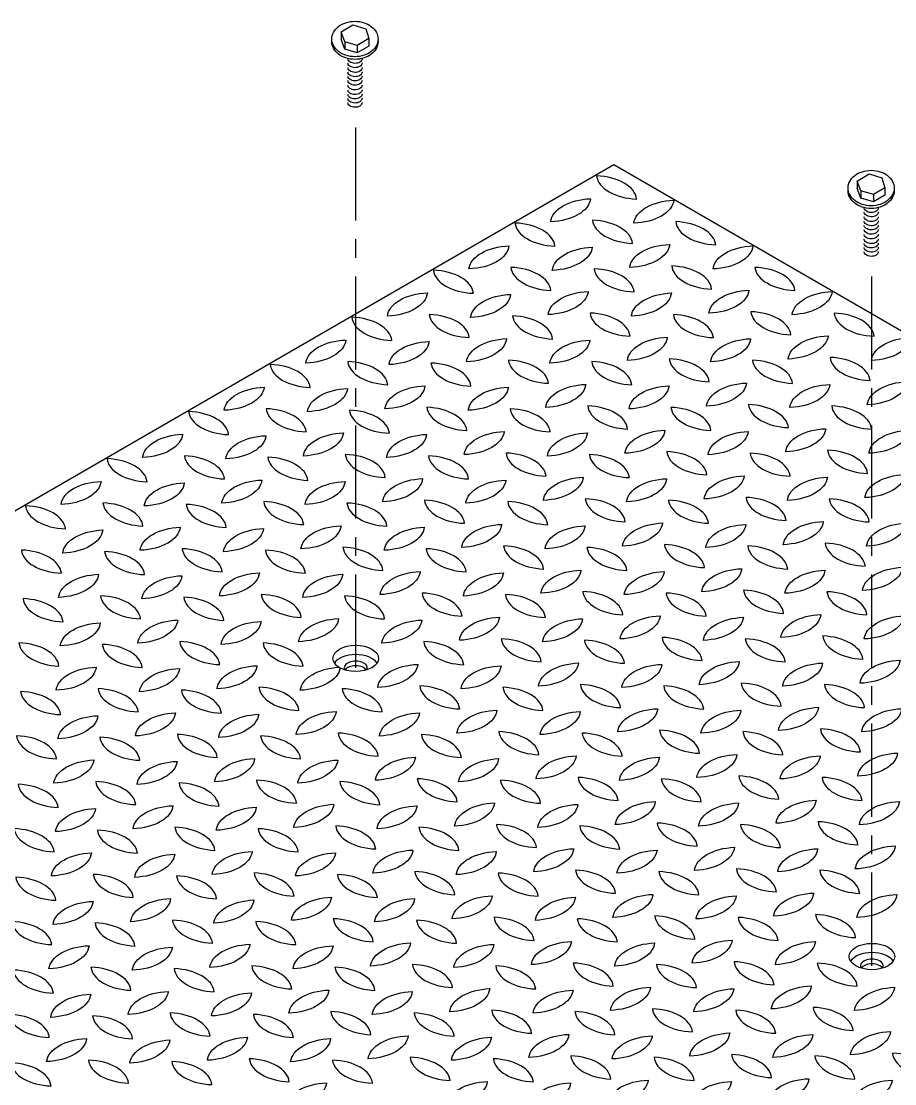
# Model space of a CAD drawing. Extents: x -30 to 91, y -49 to 106.
# Drawn here: x 27.12 to 50.57, y 77.73 to 106.24 of the extents above; entities that cross this region are included whole.
import ezdxf

# ---------------------------------------------------------------- set-up
doc = ezdxf.new("R2010")
doc.units = 0
doc.header["$LTSCALE"] = 2
doc.header["$MEASUREMENT"] = 0
doc.linetypes.add('CENTER', pattern=[2, 1.25, -0.25, 0.25, -0.25])
doc.layers.add('MATERIAL', color=1, linetype='CONTINUOUS')
doc.layers.add('OBJECTS', color=3, linetype='CONTINUOUS')

msp = doc.modelspace()

# ---------------------------------------------------------------- linework, layer by layer
at = {"layer": 'MATERIAL', "color": 7}
for p, q in [((35.711, 105.954), (36.025, 106.144)), ((36.025, 106.144), (36.37, 106.036)), ((35.711, 105.954), (35.711, 105.753)), ((35.808, 105.691), (35.711, 105.954)), ((36.37, 106.036), (36.451, 105.774)), ((35.808, 105.49), (35.711, 105.753)), ((36.146, 105.591), (35.808, 105.691)), ((35.808, 105.691), (35.808, 105.49)), ((36.451, 105.774), (36.146, 105.591)), ((36.146, 105.591), (36.146, 105.391)), ((36.451, 105.573), (36.146, 105.391)), ((36.451, 105.774), (36.451, 105.573)), ((36.146, 105.391), (35.808, 105.49)), ((49.567, 101.954), (49.882, 102.144)), ((49.882, 102.144), (50.226, 102.036)), ((49.664, 101.691), (49.567, 101.954)), ((49.567, 101.954), (49.567, 101.753)), ((50.226, 102.036), (50.307, 101.774)), ((49.664, 101.49), (49.567, 101.753)), ((49.664, 101.691), (49.664, 101.49)), ((50.002, 101.591), (49.664, 101.691)), ((50.307, 101.774), (50.002, 101.591)), ((50.002, 101.591), (50.002, 101.391)), ((50.307, 101.573), (50.002, 101.391)), ((50.307, 101.774), (50.307, 101.573)), ((50.002, 101.391), (49.664, 101.49))]:
    msp.add_line(p, q, dxfattribs=at)
for points in [[(36.702, 105.766, -0.124367), (36.658, 105.59, -0.105716), (36.521, 105.429, -0.086915), (36.326, 105.328, -0.077098), (36.082, 105.29, -0.077098), (35.839, 105.328, -0.086915), (35.644, 105.429, -0.105716), (35.507, 105.59, -0.124367), (35.463, 105.766, -0.124367), (35.507, 105.941, -0.105716), (35.644, 106.102, -0.086915), (35.839, 106.203, -0.077098), (36.082, 106.241, -0.077098), (36.326, 106.203, -0.086915), (36.521, 106.102, -0.105716), (36.658, 105.941, -0.124367)], [(50.559, 101.766, -0.124367), (50.514, 101.59, -0.105716), (50.377, 101.429, -0.086915), (50.183, 101.328, -0.077098), (49.939, 101.29, -0.077098), (49.695, 101.328, -0.086915), (49.501, 101.429, -0.105716), (49.363, 101.59, -0.124367), (49.319, 101.766, -0.124367), (49.363, 101.941, -0.105716), (49.501, 102.102, -0.086915), (49.695, 102.203, -0.077098), (49.939, 102.241, -0.077098), (50.183, 102.203, -0.086915), (50.377, 102.102, -0.105716), (50.514, 101.941, -0.124367)]]:
    msp.add_lwpolyline(points, format="xyb", close=True, dxfattribs=at)
for points in [[(36.702, 105.694, -0.124367), (36.658, 105.519, -0.105716), (36.521, 105.357, -0.086915), (36.326, 105.256, -0.077098), (36.082, 105.218, -0.077098), (35.839, 105.256, -0.086915), (35.644, 105.357, -0.105716), (35.507, 105.519, -0.124367), (35.463, 105.694, -0.024396), (35.464, 105.73, -0.105716)], [(36.7, 105.73, -0.024396), (36.702, 105.694, -0.124367)], [(36.272, 105.238, -0.01336), (36.272, 105.234, -0.138831), (36.258, 105.188, -0.107083), (36.214, 105.145, -0.08029), (36.155, 105.119, -0.068059), (36.079, 105.11, -0.068059), (36.004, 105.122, -0.08029), (35.945, 105.151, -0.107083), (35.904, 105.196, -0.105542), (35.892, 105.231, -0.098783)], [(36.272, 105.123, -0.01336), (36.272, 105.118, -0.138831), (36.258, 105.073, -0.107083), (36.214, 105.029, -0.08029), (36.155, 105.003, -0.068059), (36.079, 104.995, -0.068059), (36.004, 105.007, -0.08029), (35.945, 105.035, -0.107083), (35.904, 105.081, -0.105542), (35.892, 105.115, -0.098783)], [(36.272, 104.996, -0.01336), (36.272, 104.991, -0.138831), (36.258, 104.946, -0.107083), (36.214, 104.902, -0.08029), (36.155, 104.877, -0.068059), (36.079, 104.868, -0.068059), (36.004, 104.88, -0.08029), (35.945, 104.909, -0.107083), (35.904, 104.954, -0.105542), (35.892, 104.989, -0.098783)], [(36.272, 104.881, -0.01336), (36.272, 104.876, -0.138831), (36.258, 104.83, -0.107083), (36.214, 104.787, -0.08029), (36.155, 104.761, -0.068059), (36.079, 104.753, -0.068059), (36.004, 104.765, -0.08029), (35.945, 104.793, -0.107083), (35.904, 104.838, -0.105542), (35.892, 104.873, -0.098783)], [(36.272, 104.771, -0.01336), (36.272, 104.766, -0.138831), (36.258, 104.72, -0.107083), (36.214, 104.677, -0.08029), (36.155, 104.651, -0.068059), (36.079, 104.643, -0.068059), (36.004, 104.655, -0.08029), (35.945, 104.683, -0.107083), (35.904, 104.728, -0.105542), (35.892, 104.763, -0.098783)], [(36.272, 104.655, -0.01336), (36.272, 104.65, -0.138831), (36.258, 104.605, -0.107083), (36.214, 104.561, -0.08029), (36.155, 104.536, -0.068059), (36.079, 104.527, -0.068059), (36.004, 104.539, -0.08029), (35.945, 104.568, -0.107083), (35.904, 104.613, -0.105542), (35.892, 104.648, -0.098783)], [(36.272, 104.528, -0.01336), (36.272, 104.523, -0.138831), (36.258, 104.477, -0.107083), (36.214, 104.434, -0.08029), (36.155, 104.408, -0.068059), (36.079, 104.4, -0.068059), (36.004, 104.412, -0.08029), (35.945, 104.44, -0.107083), (35.904, 104.485, -0.105542), (35.892, 104.52, -0.098783)], [(36.272, 104.401, -0.01336), (36.272, 104.396, -0.138831), (36.258, 104.351, -0.107083), (36.214, 104.307, -0.08029), (36.155, 104.281, -0.068059), (36.079, 104.273, -0.068059), (36.004, 104.285, -0.08029), (35.945, 104.313, -0.107083), (35.904, 104.359, -0.105542), (35.892, 104.393, -0.098783)], [(36.272, 104.285, -0.01336), (36.272, 104.281, -0.138831), (36.258, 104.235, -0.107083), (36.214, 104.192, -0.08029), (36.155, 104.166, -0.068059), (36.079, 104.157, -0.068059), (36.004, 104.169, -0.08029), (35.945, 104.198, -0.107083), (35.904, 104.243, -0.105542), (35.892, 104.278, -0.098783)], [(36.272, 104.175, -0.01336), (36.272, 104.171, -0.138831), (36.258, 104.125, -0.107083), (36.214, 104.082, -0.08029), (36.155, 104.056, -0.068059), (36.079, 104.047, -0.068059), (36.004, 104.059, -0.08029), (35.945, 104.088, -0.107083), (35.904, 104.133, -0.105542), (35.892, 104.168, -0.098783)], [(36.272, 104.06, -0.01336), (36.272, 104.055, -0.138831), (36.258, 104.01, -0.107083), (36.214, 103.966, -0.08029), (36.155, 103.94, -0.068059), (36.079, 103.932, -0.068059), (36.004, 103.944, -0.08029), (35.945, 103.972, -0.107083), (35.904, 104.018, -0.105542), (35.892, 104.053, -0.098783)], [(50.559, 101.694, -0.124367), (50.514, 101.519, -0.105716), (50.377, 101.357, -0.086915), (50.183, 101.256, -0.077098), (49.939, 101.218, -0.077098), (49.695, 101.256, -0.086915), (49.501, 101.357, -0.105716), (49.363, 101.519, -0.124367), (49.319, 101.694, -0.024396), (49.321, 101.73, -0.105716)], [(50.557, 101.73, -0.024396), (50.559, 101.694, -0.124367)], [(50.128, 101.238, -0.01336), (50.128, 101.234, -0.138831), (50.114, 101.188, -0.107083), (50.07, 101.145, -0.08029), (50.011, 101.119, -0.068059), (49.935, 101.11, -0.068059), (49.86, 101.122, -0.08029), (49.802, 101.151, -0.107083), (49.76, 101.196, -0.105542), (49.749, 101.231, -0.098783)], [(50.128, 101.123, -0.01336), (50.128, 101.118, -0.138831), (50.114, 101.073, -0.107083), (50.07, 101.029, -0.08029), (50.011, 101.003, -0.068059), (49.935, 100.995, -0.068059), (49.86, 101.007, -0.08029), (49.802, 101.035, -0.107083), (49.76, 101.081, -0.105542), (49.749, 101.115, -0.098783)], [(50.128, 100.996, -0.01336), (50.128, 100.991, -0.138831), (50.114, 100.946, -0.107083), (50.07, 100.902, -0.08029), (50.011, 100.877, -0.068059), (49.935, 100.868, -0.068059), (49.86, 100.88, -0.08029), (49.802, 100.909, -0.107083), (49.76, 100.954, -0.105542), (49.749, 100.989, -0.098783)], [(50.128, 100.881, -0.01336), (50.128, 100.876, -0.138831), (50.114, 100.83, -0.107083), (50.07, 100.787, -0.08029), (50.011, 100.761, -0.068059), (49.935, 100.753, -0.068059), (49.86, 100.765, -0.08029), (49.802, 100.793, -0.107083), (49.76, 100.838, -0.105542), (49.749, 100.873, -0.098783)], [(50.128, 100.771, -0.01336), (50.128, 100.766, -0.138831), (50.114, 100.72, -0.107083), (50.07, 100.677, -0.08029), (50.011, 100.651, -0.068059), (49.935, 100.643, -0.068059), (49.86, 100.655, -0.08029), (49.802, 100.683, -0.107083), (49.76, 100.728, -0.105542), (49.749, 100.763, -0.098783)], [(50.128, 100.655, -0.01336), (50.128, 100.65, -0.138831), (50.114, 100.605, -0.107083), (50.07, 100.561, -0.08029), (50.011, 100.536, -0.068059), (49.935, 100.527, -0.068059), (49.86, 100.539, -0.08029), (49.802, 100.568, -0.107083), (49.76, 100.613, -0.105542), (49.749, 100.648, -0.098783)], [(50.128, 100.528, -0.01336), (50.128, 100.523, -0.138831), (50.114, 100.477, -0.107083), (50.07, 100.434, -0.08029), (50.011, 100.408, -0.068059), (49.935, 100.4, -0.068059), (49.86, 100.412, -0.08029), (49.802, 100.44, -0.107083), (49.76, 100.485, -0.105542), (49.749, 100.52, -0.098783)], [(50.128, 100.401, -0.01336), (50.128, 100.396, -0.138831), (50.114, 100.351, -0.107083), (50.07, 100.307, -0.08029), (50.011, 100.281, -0.068059), (49.935, 100.273, -0.068059), (49.86, 100.285, -0.08029), (49.802, 100.313, -0.107083), (49.76, 100.359, -0.105542), (49.749, 100.393, -0.098783)], [(50.128, 100.285, -0.01336), (50.128, 100.281, -0.138831), (50.114, 100.235, -0.107083), (50.07, 100.192, -0.08029), (50.011, 100.166, -0.068059), (49.935, 100.157, -0.068059), (49.86, 100.169, -0.08029), (49.802, 100.198, -0.107083), (49.76, 100.243, -0.105542), (49.749, 100.278, -0.098783)], [(50.128, 100.175, -0.01336), (50.128, 100.171, -0.138831), (50.114, 100.125, -0.107083), (50.07, 100.082, -0.08029), (50.011, 100.056, -0.068059), (49.935, 100.047, -0.068059), (49.86, 100.059, -0.08029), (49.802, 100.088, -0.107083), (49.76, 100.133, -0.105542), (49.749, 100.168, -0.098783)], [(50.128, 100.06, -0.01336), (50.128, 100.055, -0.138831), (50.114, 100.01, -0.107083), (50.07, 99.966, -0.08029), (50.011, 99.94, -0.068059), (49.935, 99.932, -0.068059), (49.86, 99.944, -0.08029), (49.802, 99.972, -0.107083), (49.76, 100.018, -0.105542), (49.749, 100.053, -0.098783)]]:
    msp.add_lwpolyline(points, format="xyb", dxfattribs=at)
at = {"layer": 'OBJECTS', "color": 7, "linetype": 'CENTER'}
for p, q in [((36.103, 88.894), (36.103, 103.731)), ((49.96, 80.894), (49.96, 99.731))]:
    msp.add_line(p, q, dxfattribs=at)
at = {"layer": 'OBJECTS', "color": 7}
for p, q in [((13.154, 85.144), (43.031, 102.394)), ((43.031, 102.394), (72.909, 85.144))]:
    msp.add_line(p, q, dxfattribs=at)
for centre, major_axis, start_param, end_param in [((42.496, 101.429), (-1.148, 0), 3.204257, 4.649725), ((43.714, 102.132), (-1.148, 0), 0.062664, 1.508132), ((40.306, 100.165), (-1.148, 0), 3.204257, 4.649725), ((41.524, 100.868), (-1.148, 0), 0.062664, 1.508132), ((42.386, 100.24), (-1.148, 0), 3.204257, 4.649725), ((43.604, 100.943), (-1.148, 0), 0.062664, 1.508132), ((45.839, 100.905), (-1.148, 0), 0.062664, 1.508132), ((44.621, 100.202), (-1.148, 0), 3.204257, 4.649725), ((38.116, 98.9), (-1.148, 0), 3.204257, 4.649725), ((39.333, 99.603), (-1.148, 0), 0.062664, 1.508132), ((40.196, 98.976), (-1.148, 0), 3.204257, 4.649725), ((41.414, 99.679), (-1.148, 0), 0.062664, 1.508132), ((43.649, 99.641), (-1.148, 0), 0.062664, 1.508132), ((42.431, 98.937), (-1.148, 0), 3.204257, 4.649725), ((45.73, 99.716), (-1.148, 0), 0.062664, 1.508132), ((44.512, 99.013), (-1.148, 0), 3.204257, 4.649725), ((46.747, 98.975), (-1.148, 0), 3.204257, 4.649725), ((47.965, 99.678), (-1.148, 0), 0.062664, 1.508132), ((38.006, 97.711), (-1.148, 0), 3.204257, 4.649725), ((39.224, 98.415), (-1.148, 0), 0.062664, 1.508132), ((43.54, 98.452), (-1.148, 0), 0.062664, 1.508132), ((42.322, 97.749), (-1.148, 0), 3.204257, 4.649725), ((44.557, 97.71), (-1.148, 0), 3.204257, 4.649725), ((45.775, 98.413), (-1.148, 0), 0.062664, 1.508132), ((46.637, 97.786), (-1.148, 0), 3.204257, 4.649725), ((47.855, 98.489), (-1.148, 0), 0.062664, 1.508132), ((50.091, 98.451), (-1.148, 0), 0.062664, 1.508132), ((48.873, 97.747), (-1.148, 0), 3.204257, 4.649725), ((35.925, 97.636), (-1.148, 0), 3.204257, 4.649725), ((37.143, 98.339), (-1.148, 0), 0.062664, 1.508132), ((41.459, 98.376), (-1.148, 0), 0.062664, 1.508132), ((40.241, 97.673), (-1.148, 0), 3.204257, 4.649725), ((33.735, 96.371), (-1.148, 0), 3.204257, 4.649725), ((34.953, 97.074), (-1.148, 0), 0.062664, 1.508132), ((35.816, 96.447), (-1.148, 0), 3.204257, 4.649725), ((37.034, 97.15), (-1.148, 0), 0.062664, 1.508132), ((39.269, 97.112), (-1.148, 0), 0.062664, 1.508132), ((38.051, 96.408), (-1.148, 0), 3.204257, 4.649725), ((41.349, 97.187), (-1.148, 0), 0.062664, 1.508132), ((40.132, 96.484), (-1.148, 0), 3.204257, 4.649725), ((42.367, 96.446), (-1.148, 0), 3.204257, 4.649725), ((43.585, 97.149), (-1.148, 0), 0.062664, 1.508132), ((44.447, 96.521), (-1.148, 0), 3.204257, 4.649725), ((45.665, 97.225), (-1.148, 0), 0.062664, 1.508132), ((47.9, 97.186), (-1.148, 0), 0.062664, 1.508132), ((46.683, 96.483), (-1.148, 0), 3.204257, 4.649725), ((49.981, 97.262), (-1.148, 0), 0.062664, 1.508132), ((48.763, 96.559), (-1.148, 0), 3.204257, 4.649725), ((33.626, 95.182), (-1.148, 0), 3.204257, 4.649725), ((34.844, 95.886), (-1.148, 0), 0.062664, 1.508132), ((37.079, 95.847), (-1.148, 0), 0.062664, 1.508132), ((35.861, 95.144), (-1.148, 0), 3.204257, 4.649725), ((39.159, 95.923), (-1.148, 0), 0.062664, 1.508132), ((37.941, 95.22), (-1.148, 0), 3.204257, 4.649725), ((40.177, 95.181), (-1.148, 0), 3.204257, 4.649725), ((41.395, 95.884), (-1.148, 0), 0.062664, 1.508132), ((42.257, 95.257), (-1.148, 0), 3.204257, 4.649725), ((43.475, 95.96), (-1.148, 0), 0.062664, 1.508132), ((45.71, 95.922), (-1.148, 0), 0.062664, 1.508132), ((44.492, 95.218), (-1.148, 0), 3.204257, 4.649725), ((47.791, 95.997), (-1.148, 0), 0.062664, 1.508132), ((46.573, 95.294), (-1.148, 0), 3.204257, 4.649725), ((50.026, 95.959), (-1.148, 0), 0.062664, 1.508132), ((48.808, 95.256), (-1.148, 0), 3.204257, 4.649725), ((31.545, 95.107), (-1.148, 0), 3.204257, 4.649725), ((32.763, 95.81), (-1.148, 0), 0.062664, 1.508132), ((45.601, 94.733), (-1.148, 0), 0.062664, 1.508132), ((44.383, 94.03), (-1.148, 0), 3.204257, 4.649725), ((49.916, 94.77), (-1.148, 0), 0.062664, 1.508132), ((48.698, 94.067), (-1.148, 0), 3.204257, 4.649725), ((29.355, 93.842), (-1.148, 0), 3.204257, 4.649725), ((30.573, 94.545), (-1.148, 0), 0.062664, 1.508132), ((31.436, 93.918), (-1.148, 0), 3.204257, 4.649725), ((32.653, 94.621), (-1.148, 0), 0.062664, 1.508132), ((34.889, 94.583), (-1.148, 0), 0.062664, 1.508132), ((33.671, 93.879), (-1.148, 0), 3.204257, 4.649725), ((36.969, 94.658), (-1.148, 0), 0.062664, 1.508132), ((35.751, 93.955), (-1.148, 0), 3.204257, 4.649725), ((37.987, 93.917), (-1.148, 0), 3.204257, 4.649725), ((39.204, 94.62), (-1.148, 0), 0.062664, 1.508132), ((40.067, 93.992), (-1.148, 0), 3.204257, 4.649725), ((41.285, 94.696), (-1.148, 0), 0.062664, 1.508132), ((43.52, 94.657), (-1.148, 0), 0.062664, 1.508132), ((42.302, 93.954), (-1.148, 0), 3.204257, 4.649725), ((47.836, 94.694), (-1.148, 0), 0.062664, 1.508132), ((46.618, 93.991), (-1.148, 0), 3.204257, 4.649725), ((27.165, 92.578), (-1.148, 0), 3.204257, 4.649725), ((28.383, 93.281), (-1.148, 0), 0.062664, 1.508132), ((29.245, 92.653), (-1.148, 0), 3.204257, 4.649725), ((30.463, 93.357), (-1.148, 0), 0.062664, 1.508132), ((32.699, 93.318), (-1.148, 0), 0.062664, 1.508132), ((31.481, 92.615), (-1.148, 0), 3.204257, 4.649725), ((34.779, 93.394), (-1.148, 0), 0.062664, 1.508132), ((33.561, 92.691), (-1.148, 0), 3.204257, 4.649725), ((35.796, 92.652), (-1.148, 0), 3.204257, 4.649725), ((37.014, 93.355), (-1.148, 0), 0.062664, 1.508132), ((37.877, 92.728), (-1.148, 0), 3.204257, 4.649725), ((39.095, 93.431), (-1.148, 0), 0.062664, 1.508132), ((41.33, 93.393), (-1.148, 0), 0.062664, 1.508132), ((40.112, 92.69), (-1.148, 0), 3.204257, 4.649725), ((43.41, 93.468), (-1.148, 0), 0.062664, 1.508132), ((42.193, 92.765), (-1.148, 0), 3.204257, 4.649725), ((45.646, 93.43), (-1.148, 0), 0.062664, 1.508132), ((44.428, 92.727), (-1.148, 0), 3.204257, 4.649725), ((47.726, 93.506), (-1.148, 0), 0.062664, 1.508132), ((46.508, 92.803), (-1.148, 0), 3.204257, 4.649725), ((49.961, 93.467), (-1.148, 0), 0.062664, 1.508132), ((48.744, 92.764), (-1.148, 0), 3.204257, 4.649725), ((35.687, 91.464), (-1.148, 0), 3.204257, 4.649725), ((36.905, 92.167), (-1.148, 0), 0.062664, 1.508132), ((41.22, 92.204), (-1.148, 0), 0.062664, 1.508132), ((40.002, 91.501), (-1.148, 0), 3.204257, 4.649725), ((43.456, 92.165), (-1.148, 0), 0.062664, 1.508132), ((42.238, 91.462), (-1.148, 0), 3.204257, 4.649725), ((45.536, 92.241), (-1.148, 0), 0.062664, 1.508132), ((44.318, 91.538), (-1.148, 0), 3.204257, 4.649725), ((47.771, 92.203), (-1.148, 0), 0.062664, 1.508132), ((46.553, 91.5), (-1.148, 0), 3.204257, 4.649725), ((49.852, 92.278), (-1.148, 0), 0.062664, 1.508132), ((48.634, 91.575), (-1.148, 0), 3.204257, 4.649725), ((27.055, 91.389), (-1.148, 0), 3.204257, 4.649725), ((28.273, 92.092), (-1.148, 0), 0.062664, 1.508132), ((30.508, 92.054), (-1.148, 0), 0.062664, 1.508132), ((29.291, 91.351), (-1.148, 0), 3.204257, 4.649725), ((32.589, 92.129), (-1.148, 0), 0.062664, 1.508132), ((31.371, 91.426), (-1.148, 0), 3.204257, 4.649725), ((33.606, 91.388), (-1.148, 0), 3.204257, 4.649725), ((34.824, 92.091), (-1.148, 0), 0.062664, 1.508132), ((39.14, 92.128), (-1.148, 0), 0.062664, 1.508132), ((37.922, 91.425), (-1.148, 0), 3.204257, 4.649725), ((47.662, 91.014), (-1.148, 0), 0.062664, 1.508132), ((46.444, 90.311), (-1.148, 0), 3.204257, 4.649725), ((28.318, 90.789), (-1.148, 0), 0.062664, 1.508132), ((27.1, 90.086), (-1.148, 0), 3.204257, 4.649725), ((30.399, 90.865), (-1.148, 0), 0.062664, 1.508132), ((29.181, 90.162), (-1.148, 0), 3.204257, 4.649725), ((31.416, 90.123), (-1.148, 0), 3.204257, 4.649725), ((32.634, 90.826), (-1.148, 0), 0.062664, 1.508132), ((33.497, 90.199), (-1.148, 0), 3.204257, 4.649725), ((34.714, 90.902), (-1.148, 0), 0.062664, 1.508132), ((36.95, 90.864), (-1.148, 0), 0.062664, 1.508132), ((35.732, 90.161), (-1.148, 0), 3.204257, 4.649725), ((39.03, 90.939), (-1.148, 0), 0.062664, 1.508132), ((37.812, 90.236), (-1.148, 0), 3.204257, 4.649725), ((41.265, 90.901), (-1.148, 0), 0.062664, 1.508132), ((40.048, 90.198), (-1.148, 0), 3.204257, 4.649725), ((43.346, 90.977), (-1.148, 0), 0.062664, 1.508132), ((42.128, 90.274), (-1.148, 0), 3.204257, 4.649725), ((45.581, 90.938), (-1.148, 0), 0.062664, 1.508132), ((44.363, 90.235), (-1.148, 0), 3.204257, 4.649725), ((49.897, 90.975), (-1.148, 0), 0.062664, 1.508132), ((48.679, 90.272), (-1.148, 0), 3.204257, 4.649725), ((28.209, 89.6), (-1.148, 0), 0.062664, 1.508132), ((26.991, 88.897), (-1.148, 0), 3.204257, 4.649725), ((31.306, 88.935), (-1.148, 0), 3.204257, 4.649725), ((32.524, 89.638), (-1.148, 0), 0.062664, 1.508132), ((34.76, 89.599), (-1.148, 0), 0.062664, 1.508132), ((33.542, 88.896), (-1.148, 0), 3.204257, 4.649725), ((39.075, 89.636), (-1.148, 0), 0.062664, 1.508132), ((37.857, 88.933), (-1.148, 0), 3.204257, 4.649725), ((41.156, 89.712), (-1.148, 0), 0.062664, 1.508132), ((39.938, 89.009), (-1.148, 0), 3.204257, 4.649725), ((43.391, 89.674), (-1.148, 0), 0.062664, 1.508132), ((42.173, 88.971), (-1.148, 0), 3.204257, 4.649725), ((45.472, 89.749), (-1.148, 0), 0.062664, 1.508132), ((44.254, 89.046), (-1.148, 0), 3.204257, 4.649725), ((47.707, 89.711), (-1.148, 0), 0.062664, 1.508132), ((46.489, 89.008), (-1.148, 0), 3.204257, 4.649725), ((49.787, 89.787), (-1.148, 0), 0.062664, 1.508132), ((48.569, 89.084), (-1.148, 0), 3.204257, 4.649725), ((29.226, 88.859), (-1.148, 0), 3.204257, 4.649725), ((30.444, 89.562), (-1.148, 0), 0.062664, 1.508132), ((36.103, 88.894), (-0.612, 0), 3.50296, 5.921818), ((36.103, 88.894), (-0.306, 0), 2.780226, 6.644552), ((36.103, 88.769), (-0.306, 0), 3.50296, 5.921818), ((38.966, 88.448), (-1.148, 0), 0.062664, 1.508132), ((37.748, 87.745), (-1.148, 0), 3.204257, 4.649725), ((43.281, 88.485), (-1.148, 0), 0.062664, 1.508132), ((42.064, 87.782), (-1.148, 0), 3.204257, 4.649725), ((45.517, 88.447), (-1.148, 0), 0.062664, 1.508132), ((44.299, 87.743), (-1.148, 0), 3.204257, 4.649725), ((47.597, 88.522), (-1.148, 0), 0.062664, 1.508132), ((46.379, 87.819), (-1.148, 0), 3.204257, 4.649725), ((49.832, 88.484), (-1.148, 0), 0.062664, 1.508132), ((48.615, 87.781), (-1.148, 0), 3.204257, 4.649725), ((27.036, 87.594), (-1.148, 0), 3.204257, 4.649725), ((28.254, 88.297), (-1.148, 0), 0.062664, 1.508132), ((29.116, 87.67), (-1.148, 0), 3.204257, 4.649725), ((30.334, 88.373), (-1.148, 0), 0.062664, 1.508132), ((32.569, 88.335), (-1.148, 0), 0.062664, 1.508132), ((31.352, 87.632), (-1.148, 0), 3.204257, 4.649725), ((34.65, 88.41), (-1.148, 0), 0.062664, 1.508132), ((33.432, 87.707), (-1.148, 0), 3.204257, 4.649725), ((36.885, 88.372), (-1.148, 0), 0.062664, 1.508132), ((35.667, 87.669), (-1.148, 0), 3.204257, 4.649725), ((41.201, 88.409), (-1.148, 0), 0.062664, 1.508132), ((39.983, 87.706), (-1.148, 0), 3.204257, 4.649725), ((49.723, 87.295), (-1.148, 0), 0.062664, 1.508132), ((48.505, 86.592), (-1.148, 0), 3.204257, 4.649725), ((26.926, 86.406), (-1.148, 0), 3.204257, 4.649725), ((28.144, 87.109), (-1.148, 0), 0.062664, 1.508132), ((30.379, 87.07), (-1.148, 0), 0.062664, 1.508132), ((29.161, 86.367), (-1.148, 0), 3.204257, 4.649725), ((32.46, 87.146), (-1.148, 0), 0.062664, 1.508132), ((31.242, 86.443), (-1.148, 0), 3.204257, 4.649725), ((34.695, 87.108), (-1.148, 0), 0.062664, 1.508132), ((33.477, 86.404), (-1.148, 0), 3.204257, 4.649725), ((36.776, 87.183), (-1.148, 0), 0.062664, 1.508132), ((35.558, 86.48), (-1.148, 0), 3.204257, 4.649725), ((39.011, 87.145), (-1.148, 0), 0.062664, 1.508132), ((37.793, 86.442), (-1.148, 0), 3.204257, 4.649725), ((41.091, 87.221), (-1.148, 0), 0.062664, 1.508132), ((39.873, 86.517), (-1.148, 0), 3.204257, 4.649725), ((43.327, 87.182), (-1.148, 0), 0.062664, 1.508132), ((42.109, 86.479), (-1.148, 0), 3.204257, 4.649725), ((45.407, 87.258), (-1.148, 0), 0.062664, 1.508132), ((44.189, 86.555), (-1.148, 0), 3.204257, 4.649725), ((47.642, 87.219), (-1.148, 0), 0.062664, 1.508132), ((46.424, 86.516), (-1.148, 0), 3.204257, 4.649725), ((30.27, 85.882), (-1.148, 0), 0.062664, 1.508132), ((29.052, 85.178), (-1.148, 0), 3.204257, 4.649725), ((34.585, 85.919), (-1.148, 0), 0.062664, 1.508132), ((33.368, 85.216), (-1.148, 0), 3.204257, 4.649725), ((36.821, 85.88), (-1.148, 0), 0.062664, 1.508132), ((35.603, 85.177), (-1.148, 0), 3.204257, 4.649725), ((38.901, 85.956), (-1.148, 0), 0.062664, 1.508132), ((37.683, 85.253), (-1.148, 0), 3.204257, 4.649725), ((41.136, 85.918), (-1.148, 0), 0.062664, 1.508132), ((39.919, 85.214), (-1.148, 0), 3.204257, 4.649725), ((43.217, 85.993), (-1.148, 0), 0.062664, 1.508132), ((41.999, 85.29), (-1.148, 0), 3.204257, 4.649725), ((45.452, 85.955), (-1.148, 0), 0.062664, 1.508132), ((44.234, 85.252), (-1.148, 0), 3.204257, 4.649725), ((47.533, 86.031), (-1.148, 0), 0.062664, 1.508132), ((46.315, 85.327), (-1.148, 0), 3.204257, 4.649725), ((49.768, 85.992), (-1.148, 0), 0.062664, 1.508132), ((48.55, 85.289), (-1.148, 0), 3.204257, 4.649725), ((28.189, 85.806), (-1.148, 0), 0.062664, 1.508132), ((26.971, 85.103), (-1.148, 0), 3.204257, 4.649725), ((32.505, 85.843), (-1.148, 0), 0.062664, 1.508132), ((31.287, 85.14), (-1.148, 0), 3.204257, 4.649725), ((41.027, 84.729), (-1.148, 0), 0.062664, 1.508132), ((39.809, 84.026), (-1.148, 0), 3.204257, 4.649725), ((45.342, 84.766), (-1.148, 0), 0.062664, 1.508132), ((44.125, 84.063), (-1.148, 0), 3.204257, 4.649725), ((47.578, 84.728), (-1.148, 0), 0.062664, 1.508132), ((46.36, 84.024), (-1.148, 0), 3.204257, 4.649725), ((49.658, 84.803), (-1.148, 0), 0.062664, 1.508132), ((48.44, 84.1), (-1.148, 0), 3.204257, 4.649725), ((28.08, 84.617), (-1.148, 0), 0.062664, 1.508132), ((26.862, 83.914), (-1.148, 0), 3.204257, 4.649725), ((30.315, 84.579), (-1.148, 0), 0.062664, 1.508132), ((29.097, 83.875), (-1.148, 0), 3.204257, 4.649725), ((32.395, 84.654), (-1.148, 0), 0.062664, 1.508132), ((31.177, 83.951), (-1.148, 0), 3.204257, 4.649725), ((34.631, 84.616), (-1.148, 0), 0.062664, 1.508132), ((33.413, 83.913), (-1.148, 0), 3.204257, 4.649725), ((36.711, 84.692), (-1.148, 0), 0.062664, 1.508132), ((35.493, 83.988), (-1.148, 0), 3.204257, 4.649725), ((38.946, 84.653), (-1.148, 0), 0.062664, 1.508132), ((37.728, 83.95), (-1.148, 0), 3.204257, 4.649725), ((43.262, 84.69), (-1.148, 0), 0.062664, 1.508132), ((42.044, 83.987), (-1.148, 0), 3.204257, 4.649725), ((28.125, 83.314), (-1.148, 0), 0.062664, 1.508132), ((26.907, 82.611), (-1.148, 0), 3.204257, 4.649725), ((30.205, 83.39), (-1.148, 0), 0.062664, 1.508132), ((28.987, 82.687), (-1.148, 0), 3.204257, 4.649725), ((32.44, 83.351), (-1.148, 0), 0.062664, 1.508132), ((31.223, 82.648), (-1.148, 0), 3.204257, 4.649725), ((34.521, 83.427), (-1.148, 0), 0.062664, 1.508132), ((33.303, 82.724), (-1.148, 0), 3.204257, 4.649725), ((36.756, 83.389), (-1.148, 0), 0.062664, 1.508132), ((35.538, 82.685), (-1.148, 0), 3.204257, 4.649725), ((38.837, 83.464), (-1.148, 0), 0.062664, 1.508132), ((37.619, 82.761), (-1.148, 0), 3.204257, 4.649725), ((41.072, 83.426), (-1.148, 0), 0.062664, 1.508132), ((39.854, 82.723), (-1.148, 0), 3.204257, 4.649725), ((43.152, 83.502), (-1.148, 0), 0.062664, 1.508132), ((41.935, 82.798), (-1.148, 0), 3.204257, 4.649725), ((45.388, 83.463), (-1.148, 0), 0.062664, 1.508132), ((44.17, 82.76), (-1.148, 0), 3.204257, 4.649725), ((47.468, 83.539), (-1.148, 0), 0.062664, 1.508132), ((46.25, 82.836), (-1.148, 0), 3.204257, 4.649725), ((49.703, 83.5), (-1.148, 0), 0.062664, 1.508132), ((48.486, 82.797), (-1.148, 0), 3.204257, 4.649725), ((32.331, 82.163), (-1.148, 0), 0.062664, 1.508132), ((31.113, 81.459), (-1.148, 0), 3.204257, 4.649725), ((36.646, 82.2), (-1.148, 0), 0.062664, 1.508132), ((35.429, 81.497), (-1.148, 0), 3.204257, 4.649725), ((38.882, 82.161), (-1.148, 0), 0.062664, 1.508132), ((37.664, 81.458), (-1.148, 0), 3.204257, 4.649725), ((40.962, 82.237), (-1.148, 0), 0.062664, 1.508132), ((39.744, 81.534), (-1.148, 0), 3.204257, 4.649725), ((43.197, 82.199), (-1.148, 0), 0.062664, 1.508132), ((41.98, 81.496), (-1.148, 0), 3.204257, 4.649725), ((45.278, 82.274), (-1.148, 0), 0.062664, 1.508132), ((44.06, 81.571), (-1.148, 0), 3.204257, 4.649725), ((47.513, 82.236), (-1.148, 0), 0.062664, 1.508132), ((46.295, 81.533), (-1.148, 0), 3.204257, 4.649725), ((49.594, 82.312), (-1.148, 0), 0.062664, 1.508132), ((48.376, 81.609), (-1.148, 0), 3.204257, 4.649725), ((26.797, 81.422), (-1.148, 0), 3.204257, 4.649725), ((28.015, 82.125), (-1.148, 0), 0.062664, 1.508132), ((30.25, 82.087), (-1.148, 0), 0.062664, 1.508132), ((29.032, 81.384), (-1.148, 0), 3.204257, 4.649725), ((34.566, 82.124), (-1.148, 0), 0.062664, 1.508132), ((33.348, 81.421), (-1.148, 0), 3.204257, 4.649725), ((47.404, 81.047), (-1.148, 0), 0.062664, 1.508132), ((46.186, 80.344), (-1.148, 0), 3.204257, 4.649725), ((49.96, 80.894), (-0.612, 0), 3.50296, 5.921818), ((49.96, 80.894), (-0.306, 0), 2.780226, 6.644552), ((26.842, 80.119), (-1.148, 0), 3.204257, 4.649725), ((28.06, 80.822), (-1.148, 0), 0.062664, 1.508132), ((28.923, 80.195), (-1.148, 0), 3.204257, 4.649725), ((30.141, 80.898), (-1.148, 0), 0.062664, 1.508132), ((32.376, 80.86), (-1.148, 0), 0.062664, 1.508132), ((31.158, 80.157), (-1.148, 0), 3.204257, 4.649725), ((34.456, 80.935), (-1.148, 0), 0.062664, 1.508132), ((33.239, 80.232), (-1.148, 0), 3.204257, 4.649725), ((36.692, 80.897), (-1.148, 0), 0.062664, 1.508132), ((35.474, 80.194), (-1.148, 0), 3.204257, 4.649725), ((38.772, 80.973), (-1.148, 0), 0.062664, 1.508132), ((37.554, 80.27), (-1.148, 0), 3.204257, 4.649725), ((41.007, 80.934), (-1.148, 0), 0.062664, 1.508132), ((39.79, 80.231), (-1.148, 0), 3.204257, 4.649725), ((43.088, 81.01), (-1.148, 0), 0.062664, 1.508132), ((41.87, 80.307), (-1.148, 0), 3.204257, 4.649725), ((45.323, 80.971), (-1.148, 0), 0.062664, 1.508132), ((44.105, 80.268), (-1.148, 0), 3.204257, 4.649725), ((49.639, 81.009), (-1.148, 0), 0.062664, 1.508132), ((48.421, 80.306), (-1.148, 0), 3.204257, 4.649725), ((49.96, 80.769), (-0.306, 0), 3.50296, 5.921818), ((27.95, 79.634), (-1.148, 0), 0.062664, 1.508132), ((26.733, 78.931), (-1.148, 0), 3.204257, 4.649725), ((28.968, 78.892), (-1.148, 0), 3.204257, 4.649725), ((30.186, 79.595), (-1.148, 0), 0.062664, 1.508132), ((31.048, 78.968), (-1.148, 0), 3.204257, 4.649725), ((32.266, 79.671), (-1.148, 0), 0.062664, 1.508132), ((34.501, 79.632), (-1.148, 0), 0.062664, 1.508132), ((33.284, 78.929), (-1.148, 0), 3.204257, 4.649725), ((36.582, 79.708), (-1.148, 0), 0.062664, 1.508132), ((35.364, 79.005), (-1.148, 0), 3.204257, 4.649725), ((38.817, 79.67), (-1.148, 0), 0.062664, 1.508132), ((37.599, 78.967), (-1.148, 0), 3.204257, 4.649725), ((40.898, 79.745), (-1.148, 0), 0.062664, 1.508132), ((39.68, 79.042), (-1.148, 0), 3.204257, 4.649725), ((43.133, 79.707), (-1.148, 0), 0.062664, 1.508132), ((41.915, 79.004), (-1.148, 0), 3.204257, 4.649725), ((45.213, 79.783), (-1.148, 0), 0.062664, 1.508132), ((43.996, 79.08), (-1.148, 0), 3.204257, 4.649725), ((47.449, 79.744), (-1.148, 0), 0.062664, 1.508132), ((46.231, 79.041), (-1.148, 0), 3.204257, 4.649725), ((49.529, 79.82), (-1.148, 0), 0.062664, 1.508132), ((48.311, 79.117), (-1.148, 0), 3.204257, 4.649725), ((38.708, 78.481), (-1.148, 0), 0.062664, 1.508132), ((37.49, 77.778), (-1.148, 0), 3.204257, 4.649725), ((43.023, 78.518), (-1.148, 0), 0.062664, 1.508132), ((41.805, 77.815), (-1.148, 0), 3.204257, 4.649725), ((45.259, 78.48), (-1.148, 0), 0.062664, 1.508132), ((44.041, 77.777), (-1.148, 0), 3.204257, 4.649725), ((47.339, 78.555), (-1.148, 0), 0.062664, 1.508132), ((46.121, 77.852), (-1.148, 0), 3.204257, 4.649725), ((49.574, 78.517), (-1.148, 0), 0.062664, 1.508132), ((48.356, 77.814), (-1.148, 0), 3.204257, 4.649725), ((51.655, 78.593), (-1.148, 0), 0.062664, 1.508132), ((50.437, 77.89), (-1.148, 0), 3.204257, 4.649725), ((27.996, 78.331), (-1.148, 0), 0.062664, 1.508132), ((26.778, 77.628), (-1.148, 0), 3.204257, 4.649725), ((30.076, 78.406), (-1.148, 0), 0.062664, 1.508132), ((28.858, 77.703), (-1.148, 0), 3.204257, 4.649725), ((31.094, 77.665), (-1.148, 0), 3.204257, 4.649725), ((32.311, 78.368), (-1.148, 0), 0.062664, 1.508132), ((33.174, 77.741), (-1.148, 0), 3.204257, 4.649725), ((34.392, 78.444), (-1.148, 0), 0.062664, 1.508132), ((36.627, 78.405), (-1.148, 0), 0.062664, 1.508132), ((35.409, 77.702), (-1.148, 0), 3.204257, 4.649725), ((40.943, 78.442), (-1.148, 0), 0.062664, 1.508132), ((39.725, 77.739), (-1.148, 0), 3.204257, 4.649725)]:
    msp.add_ellipse(centre, major_axis=major_axis, ratio=0.57735, start_param=start_param, end_param=end_param, dxfattribs=at)
at = {"layer": 'OBJECTS', "color": 7, "extrusion": (0, 0, -1)}
for centre, start_param, end_param in [((41.261, 101.521), 0.062664, 1.508132), ((42.479, 100.818), 3.204257, 4.649725), ((44.714, 100.779), 3.204257, 4.649725), ((43.496, 101.483), 0.062664, 1.508132), ((39.071, 100.257), 0.062664, 1.508132), ((40.289, 99.553), 3.204257, 4.649725), ((42.524, 99.515), 3.204257, 4.649725), ((41.306, 100.218), 0.062664, 1.508132), ((44.604, 99.591), 3.204257, 4.649725), ((43.387, 100.294), 0.062664, 1.508132), ((45.622, 100.255), 0.062664, 1.508132), ((46.84, 99.552), 3.204257, 4.649725), ((36.881, 98.992), 0.062664, 1.508132), ((38.099, 98.289), 3.204257, 4.649725), ((42.414, 98.326), 3.204257, 4.649725), ((41.196, 99.029), 0.062664, 1.508132), ((43.432, 98.991), 0.062664, 1.508132), ((44.65, 98.288), 3.204257, 4.649725), ((45.512, 99.067), 0.062664, 1.508132), ((46.73, 98.363), 3.204257, 4.649725), ((48.965, 98.325), 3.204257, 4.649725), ((47.747, 99.028), 0.062664, 1.508132), ((40.334, 98.251), 3.204257, 4.649725), ((39.116, 98.954), 0.062664, 1.508132), ((48.856, 97.136), 3.204257, 4.649725), ((47.638, 97.839), 0.062664, 1.508132), ((34.691, 97.728), 0.062664, 1.508132), ((35.908, 97.025), 3.204257, 4.649725), ((38.144, 96.986), 3.204257, 4.649725), ((36.926, 97.689), 0.062664, 1.508132), ((40.224, 97.062), 3.204257, 4.649725), ((39.006, 97.765), 0.062664, 1.508132), ((41.242, 97.726), 0.062664, 1.508132), ((42.459, 97.023), 3.204257, 4.649725), ((43.322, 97.802), 0.062664, 1.508132), ((44.54, 97.099), 3.204257, 4.649725), ((46.775, 97.061), 3.204257, 4.649725), ((45.557, 97.764), 0.062664, 1.508132), ((49.873, 97.801), 0.062664, 1.508132), ((51.091, 97.098), 3.204257, 4.649725), ((32.5, 96.463), 0.062664, 1.508132), ((33.718, 95.76), 3.204257, 4.649725), ((35.954, 95.722), 3.204257, 4.649725), ((34.736, 96.425), 0.062664, 1.508132), ((38.034, 95.797), 3.204257, 4.649725), ((36.816, 96.5), 0.062664, 1.508132), ((39.051, 96.462), 0.062664, 1.508132), ((40.269, 95.759), 3.204257, 4.649725), ((41.132, 96.538), 0.062664, 1.508132), ((42.35, 95.835), 3.204257, 4.649725), ((44.585, 95.796), 3.204257, 4.649725), ((43.367, 96.499), 0.062664, 1.508132), ((46.666, 95.872), 3.204257, 4.649725), ((45.448, 96.575), 0.062664, 1.508132), ((47.683, 96.536), 0.062664, 1.508132), ((48.901, 95.833), 3.204257, 4.649725), ((50.981, 95.909), 3.204257, 4.649725), ((49.763, 96.612), 0.062664, 1.508132), ((38.942, 95.273), 0.062664, 1.508132), ((40.16, 94.57), 3.204257, 4.649725), ((44.475, 94.607), 3.204257, 4.649725), ((43.258, 95.31), 0.062664, 1.508132), ((45.493, 95.272), 0.062664, 1.508132), ((46.711, 94.569), 3.204257, 4.649725), ((48.791, 94.645), 3.204257, 4.649725), ((47.573, 95.348), 0.062664, 1.508132), ((49.809, 95.309), 0.062664, 1.508132), ((51.026, 94.606), 3.204257, 4.649725), ((30.31, 95.199), 0.062664, 1.508132), ((31.528, 94.496), 3.204257, 4.649725), ((33.763, 94.457), 3.204257, 4.649725), ((32.546, 95.16), 0.062664, 1.508132), ((35.844, 94.533), 3.204257, 4.649725), ((34.626, 95.236), 0.062664, 1.508132), ((36.861, 95.197), 0.062664, 1.508132), ((38.079, 94.494), 3.204257, 4.649725), ((42.395, 94.532), 3.204257, 4.649725), ((41.177, 95.235), 0.062664, 1.508132), ((28.12, 93.934), 0.062664, 1.508132), ((29.338, 93.231), 3.204257, 4.649725), ((31.573, 93.193), 3.204257, 4.649725), ((30.355, 93.896), 0.062664, 1.508132), ((33.654, 93.268), 3.204257, 4.649725), ((32.436, 93.971), 0.062664, 1.508132), ((34.671, 93.933), 0.062664, 1.508132), ((35.889, 93.23), 3.204257, 4.649725), ((36.752, 94.009), 0.062664, 1.508132), ((37.97, 93.306), 3.204257, 4.649725), ((40.205, 93.267), 3.204257, 4.649725), ((38.987, 93.97), 0.062664, 1.508132), ((42.285, 93.343), 3.204257, 4.649725), ((41.067, 94.046), 0.062664, 1.508132), ((43.303, 94.007), 0.062664, 1.508132), ((44.521, 93.304), 3.204257, 4.649725), ((46.601, 93.38), 3.204257, 4.649725), ((45.383, 94.083), 0.062664, 1.508132), ((47.618, 94.045), 0.062664, 1.508132), ((48.836, 93.342), 3.204257, 4.649725), ((50.917, 93.417), 3.204257, 4.649725), ((49.699, 94.12), 0.062664, 1.508132), ((31.464, 92.004), 3.204257, 4.649725), ((30.246, 92.707), 0.062664, 1.508132), ((34.562, 92.744), 0.062664, 1.508132), ((35.779, 92.041), 3.204257, 4.649725), ((38.015, 92.003), 3.204257, 4.649725), ((36.797, 92.706), 0.062664, 1.508132), ((40.095, 92.078), 3.204257, 4.649725), ((38.877, 92.782), 0.062664, 1.508132), ((41.113, 92.743), 0.062664, 1.508132), ((42.33, 92.04), 3.204257, 4.649725), ((44.411, 92.116), 3.204257, 4.649725), ((43.193, 92.819), 0.062664, 1.508132), ((45.428, 92.78), 0.062664, 1.508132), ((46.646, 92.077), 3.204257, 4.649725), ((48.727, 92.153), 3.204257, 4.649725), ((47.509, 92.856), 0.062664, 1.508132), ((49.744, 92.818), 0.062664, 1.508132), ((50.962, 92.114), 3.204257, 4.649725), ((29.383, 91.928), 3.204257, 4.649725), ((28.165, 92.631), 0.062664, 1.508132), ((32.481, 92.669), 0.062664, 1.508132), ((33.699, 91.965), 3.204257, 4.649725), ((46.536, 90.888), 3.204257, 4.649725), ((45.319, 91.592), 0.062664, 1.508132), ((50.852, 90.926), 3.204257, 4.649725), ((49.634, 91.629), 0.062664, 1.508132), ((29.274, 90.739), 3.204257, 4.649725), ((28.056, 91.443), 0.062664, 1.508132), ((30.291, 91.404), 0.062664, 1.508132), ((31.509, 90.701), 3.204257, 4.649725), ((32.371, 91.48), 0.062664, 1.508132), ((33.589, 90.777), 3.204257, 4.649725), ((35.825, 90.738), 3.204257, 4.649725), ((34.607, 91.441), 0.062664, 1.508132), ((37.905, 90.814), 3.204257, 4.649725), ((36.687, 91.517), 0.062664, 1.508132), ((38.922, 91.479), 0.062664, 1.508132), ((40.14, 90.775), 3.204257, 4.649725), ((42.221, 90.851), 3.204257, 4.649725), ((41.003, 91.554), 0.062664, 1.508132), ((43.238, 91.516), 0.062664, 1.508132), ((44.456, 90.813), 3.204257, 4.649725), ((47.554, 91.553), 0.062664, 1.508132), ((48.772, 90.85), 3.204257, 4.649725), ((28.101, 90.14), 0.062664, 1.508132), ((29.319, 89.436), 3.204257, 4.649725), ((30.181, 90.215), 0.062664, 1.508132), ((31.399, 89.512), 3.204257, 4.649725), ((33.634, 89.474), 3.204257, 4.649725), ((32.417, 90.177), 0.062664, 1.508132), ((35.715, 89.549), 3.204257, 4.649725), ((34.497, 90.253), 0.062664, 1.508132), ((36.732, 90.214), 0.062664, 1.508132), ((37.95, 89.511), 3.204257, 4.649725), ((40.031, 89.587), 3.204257, 4.649725), ((38.813, 90.29), 0.062664, 1.508132), ((41.048, 90.251), 0.062664, 1.508132), ((42.266, 89.548), 3.204257, 4.649725), ((44.346, 89.624), 3.204257, 4.649725), ((43.129, 90.327), 0.062664, 1.508132), ((45.364, 90.289), 0.062664, 1.508132), ((46.582, 89.585), 3.204257, 4.649725), ((48.662, 89.661), 3.204257, 4.649725), ((47.444, 90.364), 0.062664, 1.508132), ((49.68, 90.326), 0.062664, 1.508132), ((50.897, 89.623), 3.204257, 4.649725), ((37.84, 88.322), 3.204257, 4.649725), ((36.623, 89.025), 0.062664, 1.508132), ((42.156, 88.359), 3.204257, 4.649725), ((40.938, 89.063), 0.062664, 1.508132), ((43.174, 89.024), 0.062664, 1.508132), ((44.391, 88.321), 3.204257, 4.649725), ((46.472, 88.397), 3.204257, 4.649725), ((45.254, 89.1), 0.062664, 1.508132), ((47.489, 89.061), 0.062664, 1.508132), ((48.707, 88.358), 3.204257, 4.649725), ((50.788, 88.434), 3.204257, 4.649725), ((49.57, 89.137), 0.062664, 1.508132), ((27.991, 88.951), 0.062664, 1.508132), ((29.209, 88.248), 3.204257, 4.649725), ((31.444, 88.209), 3.204257, 4.649725), ((30.226, 88.912), 0.062664, 1.508132), ((33.525, 88.285), 3.204257, 4.649725), ((32.307, 88.988), 0.062664, 1.508132), ((35.76, 88.246), 3.204257, 4.616199), ((34.542, 88.95), 0.096613, 1.508132), ((38.858, 88.987), 0.062664, 1.508132), ((40.076, 88.284), 3.204257, 4.649725), ((48.598, 87.169), 3.204257, 4.649725), ((47.38, 87.873), 0.062664, 1.508132), ((29.254, 86.945), 3.204257, 4.649725), ((28.036, 87.648), 0.062664, 1.508132), ((31.335, 87.02), 3.204257, 4.649725), ((30.117, 87.724), 0.062664, 1.508132), ((32.352, 87.685), 0.062664, 1.508132), ((33.57, 86.982), 3.204257, 4.649725), ((35.65, 87.058), 3.204257, 4.649725), ((34.433, 87.761), 0.062664, 1.508132), ((36.668, 87.722), 0.062664, 1.508132), ((37.886, 87.019), 3.204257, 4.649725), ((39.966, 87.095), 3.204257, 4.649725), ((38.748, 87.798), 0.062664, 1.508132), ((40.984, 87.76), 0.062664, 1.508132), ((42.201, 87.057), 3.204257, 4.649725), ((44.282, 87.132), 3.204257, 4.649725), ((43.064, 87.835), 0.062664, 1.508132), ((45.299, 87.797), 0.062664, 1.508132), ((46.517, 87.094), 3.204257, 4.649725), ((49.615, 87.834), 0.062664, 1.508132), ((50.833, 87.131), 3.204257, 4.649725), ((29.144, 85.756), 3.204257, 4.649725), ((27.927, 86.459), 0.062664, 1.508132), ((33.46, 85.793), 3.204257, 4.649725), ((32.242, 86.496), 0.062664, 1.508132), ((34.478, 86.458), 0.062664, 1.508132), ((35.695, 85.755), 3.204257, 4.649725), ((37.776, 85.831), 3.204257, 4.649725), ((36.558, 86.534), 0.062664, 1.508132), ((38.793, 86.495), 0.062664, 1.508132), ((40.011, 85.792), 3.204257, 4.649725), ((42.092, 85.868), 3.204257, 4.649725), ((40.874, 86.571), 0.062664, 1.508132), ((43.109, 86.532), 0.062664, 1.508132), ((44.327, 85.829), 3.204257, 4.649725), ((46.407, 85.905), 3.204257, 4.649725), ((45.19, 86.608), 0.062664, 1.508132), ((47.425, 86.57), 0.062664, 1.508132), ((48.643, 85.867), 3.204257, 4.649725), ((50.723, 85.942), 3.204257, 4.649725), ((49.505, 86.645), 0.062664, 1.508132), ((30.162, 86.421), 0.062664, 1.508132), ((31.38, 85.718), 3.204257, 4.649725), ((39.902, 84.603), 3.204257, 4.649725), ((38.684, 85.306), 0.062664, 1.508132), ((44.217, 84.641), 3.204257, 4.649725), ((42.999, 85.344), 0.062664, 1.508132), ((45.235, 85.305), 0.062664, 1.508132), ((46.453, 84.602), 3.204257, 4.649725), ((48.533, 84.678), 3.204257, 4.649725), ((47.315, 85.381), 0.062664, 1.508132), ((49.55, 85.342), 0.062664, 1.508132), ((50.768, 84.639), 3.204257, 4.649725), ((27.972, 85.156), 0.062664, 1.508132), ((29.19, 84.453), 3.204257, 4.649725), ((31.27, 84.529), 3.204257, 4.649725), ((30.052, 85.232), 0.062664, 1.508132), ((32.288, 85.193), 0.062664, 1.508132), ((33.505, 84.49), 3.204257, 4.649725), ((35.586, 84.566), 3.204257, 4.649725), ((34.368, 85.269), 0.062664, 1.508132), ((36.603, 85.231), 0.062664, 1.508132), ((37.821, 84.528), 3.204257, 4.649725), ((40.919, 85.268), 0.062664, 1.508132), ((42.137, 84.565), 3.204257, 4.649725), ((50.659, 83.451), 3.204257, 4.649725), ((49.441, 84.154), 0.062664, 1.508132), ((29.08, 83.264), 3.204257, 4.649725), ((27.862, 83.967), 0.062664, 1.508132), ((30.097, 83.929), 0.062664, 1.508132), ((31.315, 83.226), 3.204257, 4.649725), ((33.396, 83.302), 3.204257, 4.649725), ((32.178, 84.005), 0.062664, 1.508132), ((34.413, 83.966), 0.062664, 1.508132), ((35.631, 83.263), 3.204257, 4.649725), ((37.711, 83.339), 3.204257, 4.649725), ((36.494, 84.042), 0.062664, 1.508132), ((38.729, 84.003), 0.062664, 1.508132), ((39.947, 83.3), 3.204257, 4.649725), ((42.027, 83.376), 3.204257, 4.649725), ((40.809, 84.079), 0.062664, 1.508132), ((43.045, 84.041), 0.062664, 1.508132), ((44.262, 83.338), 3.204257, 4.649725), ((46.343, 83.413), 3.204257, 4.649725), ((45.125, 84.116), 0.062664, 1.508132), ((47.36, 84.078), 0.062664, 1.508132), ((48.578, 83.375), 3.204257, 4.649725), ((31.206, 82.037), 3.204257, 4.649725), ((29.988, 82.74), 0.062664, 1.508132), ((35.521, 82.074), 3.204257, 4.649725), ((34.303, 82.777), 0.062664, 1.508132), ((36.539, 82.739), 0.062664, 1.508132), ((37.757, 82.036), 3.204257, 4.649725), ((39.837, 82.112), 3.204257, 4.649725), ((38.619, 82.815), 0.062664, 1.508132), ((40.854, 82.776), 0.062664, 1.508132), ((42.072, 82.073), 3.204257, 4.649725), ((44.153, 82.149), 3.204257, 4.649725), ((42.935, 82.852), 0.062664, 1.508132), ((45.17, 82.813), 0.062664, 1.508132), ((46.388, 82.11), 3.204257, 4.649725), ((48.469, 82.186), 3.204257, 4.649725), ((47.251, 82.889), 0.062664, 1.508132), ((49.486, 82.851), 0.062664, 1.508132), ((50.704, 82.148), 3.204257, 4.649725), ((27.907, 82.664), 0.062664, 1.508132), ((29.125, 81.961), 3.204257, 4.649725), ((32.223, 82.702), 0.062664, 1.508132), ((33.441, 81.999), 3.204257, 4.649725), ((41.963, 80.884), 3.204257, 4.649725), ((40.745, 81.588), 0.062664, 1.508132), ((46.278, 80.922), 3.204257, 4.649725), ((45.061, 81.625), 0.062664, 1.508132), ((47.296, 81.586), 0.062664, 1.508132), ((48.514, 80.883), 3.204257, 4.649725), ((27.798, 81.476), 0.062664, 1.508132), ((29.015, 80.773), 3.204257, 4.649725), ((30.033, 81.437), 0.062664, 1.508132), ((31.251, 80.734), 3.204257, 4.649725), ((33.331, 80.81), 3.204257, 4.649725), ((32.113, 81.513), 0.062664, 1.508132), ((34.349, 81.475), 0.062664, 1.508132), ((35.566, 80.771), 3.204257, 4.649725), ((37.647, 80.847), 3.204257, 4.649725), ((36.429, 81.55), 0.062664, 1.508132), ((38.664, 81.512), 0.062664, 1.508132), ((39.882, 80.809), 3.204257, 4.649725), ((42.98, 81.549), 0.062664, 1.508132), ((44.198, 80.846), 3.204257, 4.649725), ((29.061, 79.47), 3.204257, 4.649725), ((27.843, 80.173), 0.062664, 1.508132), ((29.923, 80.249), 0.062664, 1.508132), ((31.141, 79.545), 3.204257, 4.649725), ((32.158, 80.21), 0.062664, 1.508132), ((33.376, 79.507), 3.204257, 4.649725), ((35.457, 79.583), 3.204257, 4.649725), ((34.239, 80.286), 0.062664, 1.508132), ((36.474, 80.247), 0.062664, 1.508132), ((37.692, 79.544), 3.204257, 4.649725), ((39.773, 79.62), 3.204257, 4.649725), ((38.555, 80.323), 0.062664, 1.508132), ((40.79, 80.285), 0.062664, 1.508132), ((42.008, 79.581), 3.204257, 4.649725), ((44.088, 79.657), 3.204257, 4.649725), ((42.87, 80.36), 0.062664, 1.508132), ((45.106, 80.322), 0.062664, 1.508132), ((46.324, 79.619), 3.204257, 4.649725), ((48.404, 79.694), 3.204257, 4.649725), ((47.186, 80.398), 0.062664, 1.508132), ((49.421, 80.359), 0.062664, 1.508132), ((50.639, 79.656), 3.204257, 4.649725), ((32.049, 79.021), 0.062664, 1.508132), ((33.267, 78.318), 3.204257, 4.649725), ((37.582, 78.355), 3.204257, 4.649725), ((36.365, 79.059), 0.062664, 1.508132), ((38.6, 79.02), 0.062664, 1.508132), ((39.818, 78.317), 3.204257, 4.649725), ((41.898, 78.393), 3.204257, 4.649725), ((40.68, 79.096), 0.062664, 1.508132), ((42.916, 79.057), 0.062664, 1.508132), ((44.133, 78.354), 3.204257, 4.649725), ((46.214, 78.43), 3.204257, 4.649725), ((44.996, 79.133), 0.062664, 1.508132), ((47.231, 79.095), 0.062664, 1.508132), ((48.449, 78.391), 3.204257, 4.649725), ((50.53, 78.467), 3.204257, 4.649725), ((49.312, 79.17), 0.062664, 1.508132), ((28.951, 78.281), 3.204257, 4.649725), ((27.733, 78.984), 0.062664, 1.508132), ((31.186, 78.242), 3.204257, 4.649725), ((29.968, 78.946), 0.062664, 1.508132), ((34.284, 78.983), 0.062664, 1.508132), ((35.502, 78.28), 3.204257, 4.649725), ((48.339, 77.203), 3.204257, 4.649725), ((47.122, 77.906), 0.062664, 1.508132), ((34.174, 77.794), 0.062664, 1.508132), ((35.392, 77.091), 3.204257, 4.649725), ((39.708, 77.128), 3.204257, 4.649725), ((38.49, 77.831), 0.062664, 1.508132), ((40.725, 77.793), 0.062664, 1.508132), ((41.943, 77.09), 3.204257, 4.649725), ((44.024, 77.165), 3.204257, 4.649725), ((42.806, 77.869), 0.062664, 1.508132), ((45.041, 77.83), 0.062664, 1.508132), ((46.259, 77.127), 3.204257, 4.649725), ((49.357, 77.867), 0.062664, 1.508132), ((50.575, 77.164), 3.204257, 4.649725)]:
    msp.add_ellipse(centre, major_axis=(1.148, 0), ratio=0.57735, start_param=start_param, end_param=end_param, dxfattribs=at)
at = {"layer": 'OBJECTS', "color": 7}
for centre in [(36.103, 89.144), (49.96, 81.144)]:
    msp.add_ellipse(centre, major_axis=(-0.612, 0), ratio=0.57735, dxfattribs=at)

doc.saveas('drawing.dxf')
